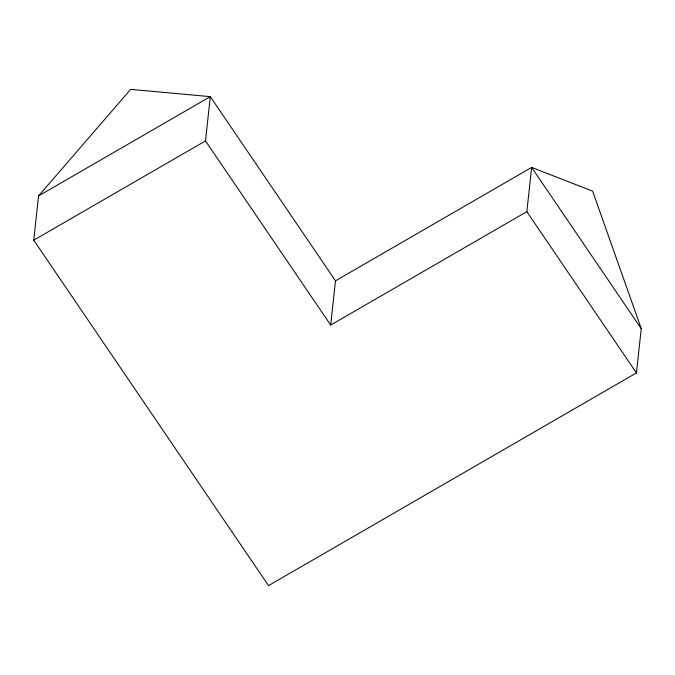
<?xml version="1.0" encoding="UTF-8"?>
<svg xmlns="http://www.w3.org/2000/svg" width="675" height="675" viewBox="0 0 675 675"><rect width="100%" height="100%" fill="white"/><g stroke="black" fill="none" stroke-linecap="round" stroke-linejoin="round"><path stroke-width="1.01" d="M33.75 240.182L38.559 195.927L130.613 89.387L210.305 96.643L335.483 280.817L330.683 325.072L526.837 211.663L531.647 167.417L592.633 191.143L641.25 328.666L636.441 372.921L268.532 585.613L33.75 240.182L205.495 140.898L210.305 96.643L38.559 195.927M335.483 280.817L531.647 167.417L641.25 328.666M526.837 211.663L636.441 372.921M205.495 140.898L330.683 325.072"/></g></svg>
